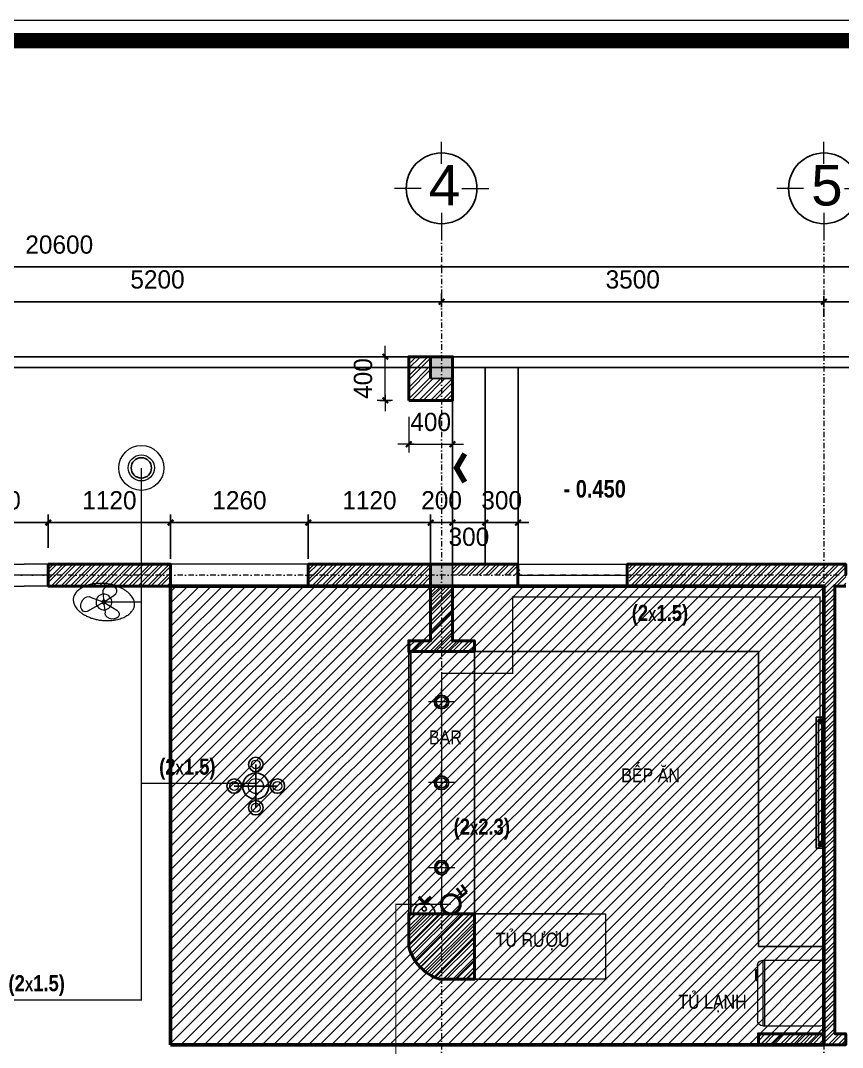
# Model space of a CAD drawing. Header units: millimetres. Extents: x 615730 to 2792744, y 139412 to 597571.
# Drawn here: x 673921 to 681444, y 271763 to 281166 of the extents above; entities that cross this region are included whole.
import ezdxf
from ezdxf.enums import TextEntityAlignment as Align

# ---------------------------------------------------------------- set-up
doc = ezdxf.new("R2010")
doc.units = ezdxf.units.MM
doc.header["$MEASUREMENT"] = 0
doc.header["$PDMODE"] = 34
for name, pattern in [('DASHDOT', [1, 0.5, -0.25, 0, -0.25]), ('HIDDEN2', [0.1875, 0.125, -0.0625]), ('HIDDENX2', [0.75, 0.5, -0.25])]:
    doc.linetypes.add(name, pattern=pattern)
doc.layers.get('0').update_dxf_attribs({"lineweight": 5})
for name, color, linetype, lineweight in [('0.1(9)', 9, 'Continuous', 13), ('1L', 1, 'Continuous', 9), ('Block', 46, 'Continuous', 9), ('cucmanh', 251, 'Continuous', 15), ('DIM', 7, 'Continuous', 50), ('HATCH', 42, 'Continuous', 5), ('net dut', 6, 'DASHDOT', 40), ('NET THAY', 146, 'Continuous', 40), ('NETNGOAITUONG', 1, 'Continuous', 40), ('NetNho', 250, 'Continuous', 13), ('NTHAY1', 61, 'Continuous', 25), ('thay', 7, 'Continuous', 15), ('TIM TRUC', 149, 'DASHDOT', 9), ('VATDUNG', 33, 'Continuous', 13), ('VLIEU', 250, 'Continuous', 9)]:
    doc.layers.add(name, color=color, linetype=linetype, lineweight=lineweight)
for name, color, linetype in [('03', 7, 'Continuous'), ('0TEXT', 7, 'Continuous'), ('8', 8, 'Continuous'), ('DEN', 7, 'Continuous'), ('H', 252, 'Continuous'), ('HACH', 250, 'Continuous'), ('NET MANH', 252, 'Continuous'), ('netthay', 3, 'Continuous'), ('NOITHAT', 144, 'Continuous'), ('TEXT', 2, 'Continuous'), ('VL', 155, 'Continuous')]:
    doc.layers.add(name, color=color, linetype=linetype)
doc.styles.add('H280', font='', dxfattribs={"height": 200})
doc.styles.add('KT OZON', font='', dxfattribs={"height": 200})
doc.styles.get("Standard").update_dxf_attribs({"font": ''})
doc.styles.add('STYLE2', font='')
doc.styles.add('VNI-AVO', font='vni-roms.shx')
doc.styles.get('H280').set_extended_font_data('VNI-Avo')
doc.styles.get('KT OZON').set_extended_font_data('VNI-Helve')
doc.styles.get('Standard').set_extended_font_data('VNI-Avo')
doc.styles.get('STYLE2').set_extended_font_data('.VnArial NarrowH')
doc.dimstyles.new('1-50b', dxfattribs={"dimtxt": 167, "dimasz": 50, "dimexe": 75, "dimexo": 150, "dimgap": 120, "dimtad": 1, "dimdec": 0, "dimzin": 12, "dimtxsty": 'VNI-AVO', "dimblk": ']', "dimcen": 0, "dimdle": 50, "dimclrd": 252, "dimclre": 252, "dimclrt": 2, "dimadec": 0, "dimazin": 0, "dimtfac": 1, "dimtdec": 0, "dimtix": 1, "dimtmove": 2, "dimatfit": 0, "dimldrblk": 'OPEN90', "dimfxl": 1, "dimlwd": -1, "dimlwe": -1, "dimarcsym": 0})
pattern_1 = [(45, (0, -23123.69), (-44.194174, 44.194174), []), (45, (0, -23092.44), (-44.194174, 44.194174), [])]

# ---------------------------------------------------------------- blocks, each defined once
blk = doc.blocks.new('TRUC 1')
at = {"ltscale": 50}
blk.add_circle((0, -9525), 8572, dxfattribs=at)
at = {"layer": '0.1(9)', "ltscale": 50}
for p, q in [((0, -3572), (0, 1782)), ((-4942, -9525), (-11427, -9525)), ((4942, -9525), (11427, -9525)), ((0, -15478), (0, -20832))]:
    blk.add_line(p, q, dxfattribs=at)
at = {"layer": 'TEXT', "ltscale": 50, "style": 'H280'}
blk.add_attdef('1', text='', height=10478, dxfattribs=at).set_placement((-214, -4892), align=Align.CENTER)
blk = doc.blocks.new(']')
for p, q in [((1, 0), (-1, 0)), ((0, 1), (0, -1))]:
    blk.add_line(p, q)
at = {"color": 9, "const_width": 0.4}
blk.add_lwpolyline([(-0.51, -0.51), (0.51, 0.51)], dxfattribs=at)
blk = doc.blocks.new('*D1361')
at = {"layer": 'DEFPOINTS', "color": 0, "ltscale": 10, "transparency": 16777216}
for p in [(672574.6, 278591.1), (677775.1, 278591.1), (677775.1, 278441.7)]:
    blk.add_point(p, dxfattribs=at)
at = {"layer": 'VL', "color": 252, "ltscale": 10, "transparency": 16777216}
for p, q in [((672574.6, 278741.1), (672574.6, 278666.1)), ((677775.1, 278591.7), (677775.1, 278666.1)), ((672624.6, 278591.1), (677725.1, 278591.1))]:
    blk.add_line(p, q, dxfattribs=at)
at = {"layer": 'VL', "color": 252, "ltscale": 10, "transparency": 16777216, "xscale": 50, "yscale": 50, "zscale": 50, "rotation": 180}
blk.add_blockref(']', (672574.6, 278591.1), dxfattribs=at)
at = {"layer": 'VL', "color": 252, "ltscale": 10, "transparency": 16777216, "xscale": 50, "yscale": 50, "zscale": 50}
blk.add_blockref(']', (677775.1, 278591.1), dxfattribs=at)
at = {"layer": 'VL', "color": 2, "ltscale": 10, "transparency": 16777216, "insert": (675174.8, 278794.6), "char_height": 167, "attachment_point": 5, "style": 'VNI-AVO'}
blk.add_mtext('5200', dxfattribs=at)
blk = doc.blocks.new('_Open90')
at = {"color": 0, "linetype": 'ByBlock', "lineweight": -2}
for p, q in [((0, 0), (-1, 0)), ((-0.5, 0.5), (0, 0)), ((0, 0), (-0.5, -0.5))]:
    blk.add_line(p, q, dxfattribs=at)
blk = doc.blocks.new('*D1362')
at = {"layer": 'DEFPOINTS', "color": 0, "ltscale": 10, "transparency": 16777216}
for p in [(681274.9, 278603.8), (681274.9, 278591.1), (677775.1, 278441.7)]:
    blk.add_point(p, dxfattribs=at)
at = {"layer": 'VL', "color": 252, "ltscale": 10, "transparency": 16777216}
for p, q in [((677775.1, 278591.7), (677775.1, 278666.1)), ((677825.1, 278591.1), (681224.9, 278591.1)), ((681274.9, 278453.8), (681274.9, 278516.1))]:
    blk.add_line(p, q, dxfattribs=at)
at = {"layer": 'VL', "color": 252, "ltscale": 10, "transparency": 16777216, "xscale": 50, "yscale": 50, "zscale": 50, "rotation": 180}
blk.add_blockref(']', (677775.1, 278591.1), dxfattribs=at)
at = {"layer": 'VL', "color": 252, "ltscale": 10, "transparency": 16777216, "xscale": 50, "yscale": 50, "zscale": 50}
blk.add_blockref(']', (681274.9, 278591.1), dxfattribs=at)
at = {"layer": 'VL', "color": 2, "ltscale": 10, "transparency": 16777216, "insert": (679525, 278794.6), "char_height": 167, "attachment_point": 5, "style": 'VNI-AVO'}
blk.add_mtext('3500', dxfattribs=at)
blk = doc.blocks.new('*D1363')
at = {"layer": 'DEFPOINTS', "color": 0, "ltscale": 10, "transparency": 16777216}
for p in [(681274.9, 278603.8), (684574.9, 278591.1), (684574.9, 278441.8)]:
    blk.add_point(p, dxfattribs=at)
at = {"layer": 'VL', "color": 252, "ltscale": 10, "transparency": 16777216}
for p, q in [((684574.9, 278591.8), (684574.9, 278666.1)), ((681324.9, 278591.1), (684524.9, 278591.1)), ((681274.9, 278453.8), (681274.9, 278516.1))]:
    blk.add_line(p, q, dxfattribs=at)
at = {"layer": 'VL', "color": 252, "ltscale": 10, "transparency": 16777216, "xscale": 50, "yscale": 50, "zscale": 50, "rotation": 180}
blk.add_blockref(']', (681274.9, 278591.1), dxfattribs=at)
at = {"layer": 'VL', "color": 252, "ltscale": 10, "transparency": 16777216, "xscale": 50, "yscale": 50, "zscale": 50}
blk.add_blockref(']', (684574.9, 278591.1), dxfattribs=at)
at = {"layer": 'VL', "color": 2, "ltscale": 10, "transparency": 16777216, "insert": (682924.9, 278794.6), "char_height": 167, "attachment_point": 5, "style": 'VNI-AVO'}
blk.add_mtext('3300', dxfattribs=at)
blk = doc.blocks.new('*D1365')
at = {"layer": 'DEFPOINTS', "color": 0, "ltscale": 10, "transparency": 16777216}
for p in [(684575.9, 278910.3), (663975.6, 278087.9), (684575.9, 278087.9)]:
    blk.add_point(p, dxfattribs=at)
at = {"layer": 'VL', "color": 252, "ltscale": 10, "transparency": 16777216}
for p, q in [((663975.6, 278237.9), (663975.6, 278985.3)), ((664025.6, 278910.3), (684525.9, 278910.3)), ((684575.9, 278237.9), (684575.9, 278985.3))]:
    blk.add_line(p, q, dxfattribs=at)
at = {"layer": 'VL', "color": 252, "ltscale": 10, "transparency": 16777216, "xscale": 50, "yscale": 50, "zscale": 50, "rotation": 180}
blk.add_blockref(']', (663975.6, 278910.3), dxfattribs=at)
at = {"layer": 'VL', "color": 252, "ltscale": 10, "transparency": 16777216, "xscale": 50, "yscale": 50, "zscale": 50}
blk.add_blockref(']', (684575.9, 278910.3), dxfattribs=at)
at = {"layer": 'VL', "color": 2, "ltscale": 10, "transparency": 16777216, "insert": (674275.7, 279113.8), "char_height": 167, "attachment_point": 5, "style": 'VNI-AVO'}
blk.add_mtext('20600', dxfattribs=at)
blk = doc.blocks.new('*D1383')
at = {"layer": 'DEFPOINTS', "color": 0, "ltscale": 10, "transparency": 16777216}
for p in [(674174.9, 276568.9), (673175.2, 276187.7), (674174.9, 276187.7)]:
    blk.add_point(p, dxfattribs=at)
at = {"layer": 'VL', "color": 252, "ltscale": 10, "transparency": 16777216}
for p, q in [((673175.2, 276337.7), (673175.2, 276643.9)), ((673225.2, 276568.9), (674124.9, 276568.9)), ((674174.9, 276337.7), (674174.9, 276643.9))]:
    blk.add_line(p, q, dxfattribs=at)
at = {"layer": 'VL', "color": 252, "ltscale": 10, "transparency": 16777216, "xscale": 50, "yscale": 50, "zscale": 50, "rotation": 180}
blk.add_blockref(']', (673175.2, 276568.9), dxfattribs=at)
at = {"layer": 'VL', "color": 252, "ltscale": 10, "transparency": 16777216, "xscale": 50, "yscale": 50, "zscale": 50}
blk.add_blockref(']', (674174.9, 276568.9), dxfattribs=at)
at = {"layer": 'VL', "color": 2, "ltscale": 10, "transparency": 16777216, "insert": (673675, 276772.4), "char_height": 167, "attachment_point": 5, "style": 'VNI-AVO'}
blk.add_mtext('1000', dxfattribs=at)
blk = doc.blocks.new('*D1384')
at = {"layer": 'DEFPOINTS', "color": 0, "ltscale": 10, "transparency": 16777216}
for p in [(675294.9, 276568.9), (674174.9, 276187.7), (675294.9, 276087.6, -0.3)]:
    blk.add_point(p, dxfattribs=at)
at = {"layer": 'VL', "color": 252, "ltscale": 10, "transparency": 16777216}
for p, q in [((674174.9, 276337.7), (674174.9, 276643.9)), ((674224.9, 276568.9), (675244.9, 276568.9)), ((675294.9, 276237.6), (675294.9, 276643.9))]:
    blk.add_line(p, q, dxfattribs=at)
at = {"layer": 'VL', "color": 252, "ltscale": 10, "transparency": 16777216, "xscale": 50, "yscale": 50, "zscale": 50, "rotation": 180}
blk.add_blockref(']', (674174.9, 276568.9), dxfattribs=at)
at = {"layer": 'VL', "color": 252, "ltscale": 10, "transparency": 16777216, "xscale": 50, "yscale": 50, "zscale": 50}
blk.add_blockref(']', (675294.9, 276568.9), dxfattribs=at)
at = {"layer": 'VL', "color": 2, "ltscale": 10, "transparency": 16777216, "insert": (674734.9, 276772.4), "char_height": 167, "attachment_point": 5, "style": 'VNI-AVO'}
blk.add_mtext('1120', dxfattribs=at)
blk = doc.blocks.new('*D1385')
at = {"layer": 'DEFPOINTS', "color": 0, "ltscale": 10, "transparency": 16777216}
for p in [(676554.9, 276568.9), (675294.9, 276087.6, -0.3), (676554.9, 276087.7)]:
    blk.add_point(p, dxfattribs=at)
at = {"layer": 'VL', "color": 252, "ltscale": 10, "transparency": 16777216}
for p, q in [((675294.9, 276237.6), (675294.9, 276643.9)), ((675344.9, 276568.9), (676504.9, 276568.9)), ((676554.9, 276237.7), (676554.9, 276643.9))]:
    blk.add_line(p, q, dxfattribs=at)
at = {"layer": 'VL', "color": 252, "ltscale": 10, "transparency": 16777216, "xscale": 50, "yscale": 50, "zscale": 50, "rotation": 180}
blk.add_blockref(']', (675294.9, 276568.9), dxfattribs=at)
at = {"layer": 'VL', "color": 252, "ltscale": 10, "transparency": 16777216, "xscale": 50, "yscale": 50, "zscale": 50}
blk.add_blockref(']', (676554.9, 276568.9), dxfattribs=at)
at = {"layer": 'VL', "color": 2, "ltscale": 10, "transparency": 16777216, "insert": (675924.9, 276772.4), "char_height": 167, "attachment_point": 5, "style": 'VNI-AVO'}
blk.add_mtext('1260', dxfattribs=at)
blk = doc.blocks.new('*D1386')
at = {"layer": 'DEFPOINTS', "color": 0, "ltscale": 10, "transparency": 16777216}
for p in [(677674.9, 276568.9), (676554.9, 276087.7), (677674.9, 275987.7)]:
    blk.add_point(p, dxfattribs=at)
at = {"layer": 'VL', "color": 252, "ltscale": 10, "transparency": 16777216}
for p, q in [((676554.9, 276237.7), (676554.9, 276643.9)), ((676604.9, 276568.9), (677624.9, 276568.9)), ((677674.9, 276137.7), (677674.9, 276643.9))]:
    blk.add_line(p, q, dxfattribs=at)
at = {"layer": 'VL', "color": 252, "ltscale": 10, "transparency": 16777216, "xscale": 50, "yscale": 50, "zscale": 50, "rotation": 180}
blk.add_blockref(']', (676554.9, 276568.9), dxfattribs=at)
at = {"layer": 'VL', "color": 252, "ltscale": 10, "transparency": 16777216, "xscale": 50, "yscale": 50, "zscale": 50}
blk.add_blockref(']', (677674.9, 276568.9), dxfattribs=at)
at = {"layer": 'VL', "color": 2, "ltscale": 10, "transparency": 16777216, "insert": (677114.9, 276772.4), "char_height": 167, "attachment_point": 5, "style": 'VNI-AVO'}
blk.add_mtext('1120', dxfattribs=at)
blk = doc.blocks.new('*D1387')
at = {"layer": 'DEFPOINTS', "color": 0, "ltscale": 10, "transparency": 16777216}
for p in [(677874.9, 276568.9), (677674.9, 275987.7), (677874.9, 275987.7)]:
    blk.add_point(p, dxfattribs=at)
at = {"layer": 'VL', "color": 252, "ltscale": 10, "transparency": 16777216}
for p, q in [((677624.9, 276568.9), (677574.9, 276568.9)), ((677674.9, 276137.7), (677674.9, 276643.9)), ((677674.9, 276568.9), (677874.9, 276568.9)), ((677874.9, 276137.7), (677874.9, 276643.9)), ((677924.9, 276568.9), (677974.9, 276568.9))]:
    blk.add_line(p, q, dxfattribs=at)
at = {"layer": 'VL', "color": 252, "ltscale": 10, "transparency": 16777216, "xscale": 50, "yscale": 50, "zscale": 50}
blk.add_blockref(']', (677674.9, 276568.9), dxfattribs=at)
at = {"layer": 'VL', "color": 252, "ltscale": 10, "transparency": 16777216, "xscale": 50, "yscale": 50, "zscale": 50, "rotation": 180}
blk.add_blockref(']', (677874.9, 276568.9), dxfattribs=at)
at = {"layer": 'VL', "color": 2, "ltscale": 10, "transparency": 16777216, "insert": (677774.9, 276772.4), "char_height": 167, "attachment_point": 5, "style": 'VNI-AVO'}
blk.add_mtext('200', dxfattribs=at)
blk = doc.blocks.new('*D1388')
at = {"layer": 'DEFPOINTS', "color": 0, "ltscale": 10, "transparency": 16777216}
for p in [(678175.1, 276568.9), (678175.1, 276187.7), (677874.9, 275987.7)]:
    blk.add_point(p, dxfattribs=at)
at = {"layer": 'VL', "color": 252, "ltscale": 10, "transparency": 16777216}
for p, q in [((677824.9, 276568.9), (677774.9, 276568.9)), ((677874.9, 276137.7), (677874.9, 276643.9)), ((677874.9, 276568.9), (678175.1, 276568.9)), ((678175.1, 276337.7), (678175.1, 276643.9)), ((678225.1, 276568.9), (678275.1, 276568.9))]:
    blk.add_line(p, q, dxfattribs=at)
at = {"layer": 'VL', "color": 252, "ltscale": 10, "transparency": 16777216, "xscale": 50, "yscale": 50, "zscale": 50}
blk.add_blockref(']', (677874.9, 276568.9), dxfattribs=at)
at = {"layer": 'VL', "color": 252, "ltscale": 10, "transparency": 16777216, "xscale": 50, "yscale": 50, "zscale": 50, "rotation": 180}
blk.add_blockref(']', (678175.1, 276568.9), dxfattribs=at)
at = {"layer": 'VL', "color": 2, "ltscale": 10, "transparency": 16777216, "insert": (678025, 276437.8), "char_height": 167, "attachment_point": 5, "style": 'VNI-AVO'}
blk.add_mtext('300', dxfattribs=at)
blk = doc.blocks.new('*D1389')
at = {"layer": 'DEFPOINTS', "color": 0, "ltscale": 10, "transparency": 16777216}
for p in [(678475.1, 276568.9), (678175.1, 276187.7), (678475.1, 276187.7)]:
    blk.add_point(p, dxfattribs=at)
at = {"layer": 'VL', "color": 252, "ltscale": 10, "transparency": 16777216}
for p, q in [((678125.1, 276568.9), (678075.1, 276568.9)), ((678175.1, 276337.7), (678175.1, 276643.9)), ((678175.1, 276568.9), (678475.1, 276568.9)), ((678475.1, 276337.7), (678475.1, 276643.9)), ((678525.1, 276568.9), (678575.1, 276568.9))]:
    blk.add_line(p, q, dxfattribs=at)
at = {"layer": 'VL', "color": 252, "ltscale": 10, "transparency": 16777216, "xscale": 50, "yscale": 50, "zscale": 50}
blk.add_blockref(']', (678175.1, 276568.9), dxfattribs=at)
at = {"layer": 'VL', "color": 252, "ltscale": 10, "transparency": 16777216, "xscale": 50, "yscale": 50, "zscale": 50, "rotation": 180}
blk.add_blockref(']', (678475.1, 276568.9), dxfattribs=at)
at = {"layer": 'VL', "color": 2, "ltscale": 10, "transparency": 16777216, "insert": (678325.1, 276772.4), "char_height": 167, "attachment_point": 5, "style": 'VNI-AVO'}
blk.add_mtext('300', dxfattribs=at)
blk = doc.blocks.new('TULANH')
at = {"layer": 'Block', "extrusion": (0, 0, -1)}
for p, q in [((235, 0), (-235, 0)), ((-235, -15), (-235, 0)), ((235, -15), (235, 0)), ((-300, -550), (300, -550)), ((-300, -565), (300, -565)), ((-214, -619.6), (-214, -622.3)), ((-115.1, -619.6), (-214, -619.6)), ((-204, -632.3), (-125.1, -632.3)), ((-115.1, -622.3), (-115.1, -619.6))]:
    blk.add_line(p, q, dxfattribs=at)
at = {"layer": 'Block', "color": 1, "extrusion": (0, 0, -1)}
for p, q in [((-300, -30), (-300, -565)), ((285, -15), (-285, -15)), ((300, -565), (300, -30)), ((-250, -615), (250, -615))]:
    blk.add_line(p, q, dxfattribs=at)
for centre, radius, start, end in [((285, -30), 15, 0, 90), ((-285, -30), 15, 90, 180), ((250, -565), 50, 270, 0), ((-250, -565), 50, 180, 270)]:
    blk.add_arc(centre, radius, start, end, dxfattribs=at)
at = {"layer": 'Block', "extrusion": (0, 0, -1)}
for centre, start, end in [((204, -622.3), 270, 0), ((125.1, -622.3), 180, 270)]:
    blk.add_arc(centre, 10, start, end, dxfattribs=at)
blk = doc.blocks.new('*D1343')
at = {"layer": 'DEFPOINTS', "color": 0, "ltscale": 10, "transparency": 16777216}
for p in [(677475.1, 277687.9), (677875.1, 277687.9), (677875.1, 277286.1)]:
    blk.add_point(p, dxfattribs=at)
at = {"layer": 'VLIEU', "color": 252, "ltscale": 10, "transparency": 16777216}
for p, q in [((677475.1, 277537.9), (677475.1, 277211.1)), ((677875.1, 277537.9), (677875.1, 277211.1)), ((677425.1, 277286.1), (677375.1, 277286.1)), ((677475.1, 277286.1), (677875.1, 277286.1)), ((677925.1, 277286.1), (677975.1, 277286.1))]:
    blk.add_line(p, q, dxfattribs=at)
at = {"layer": 'VLIEU', "color": 252, "ltscale": 10, "transparency": 16777216, "xscale": 50, "yscale": 50, "zscale": 50}
blk.add_blockref(']', (677475.1, 277286.1), dxfattribs=at)
at = {"layer": 'VLIEU', "color": 252, "ltscale": 10, "transparency": 16777216, "xscale": 50, "yscale": 50, "zscale": 50, "rotation": 180}
blk.add_blockref(']', (677875.1, 277286.1), dxfattribs=at)
at = {"layer": 'VLIEU', "color": 2, "ltscale": 10, "transparency": 16777216, "insert": (677675.1, 277489.6), "char_height": 167, "attachment_point": 5, "style": 'VNI-AVO'}
blk.add_mtext('400', dxfattribs=at)
blk = doc.blocks.new('*D1344')
at = {"layer": 'DEFPOINTS', "color": 0, "ltscale": 10, "transparency": 16777216}
for p in [(677260, 278087.9), (677475.1, 278087.9), (677475.1, 277687.9)]:
    blk.add_point(p, dxfattribs=at)
at = {"layer": 'VLIEU', "color": 252, "ltscale": 10, "transparency": 16777216}
for p, q in [((677260, 278137.9), (677260, 278187.9)), ((677325.1, 278087.9), (677185, 278087.9)), ((677260, 277687.9), (677260, 278087.9)), ((677325.1, 277687.9), (677185, 277687.9)), ((677260, 277637.9), (677260, 277587.9))]:
    blk.add_line(p, q, dxfattribs=at)
at = {"layer": 'VLIEU', "color": 252, "ltscale": 10, "transparency": 16777216, "xscale": 50, "yscale": 50, "zscale": 50}
for p, rotation in [((677260, 278087.9), 270), ((677260, 277687.9), 90)]:
    blk.add_blockref(']', p, dxfattribs=dict(at, rotation=rotation))
at = {"layer": 'VLIEU', "color": 2, "ltscale": 10, "transparency": 16777216, "insert": (677056.5, 277887.9), "char_height": 167, "attachment_point": 5, "rotation": 90, "style": 'VNI-AVO'}
blk.add_mtext('400', dxfattribs=at)
blk = doc.blocks.new('fdfdf')
at = {"layer": '03'}
for p, q in [((-26537, -92693), (-26537, -93485)), ((-26933, -93089), (-26141, -93089))]:
    blk.add_line(p, q, dxfattribs=at)
at = {"layer": '03', "ltscale": 1.5}
for centre, radius in [((-26537, -92693), 132), ((-26537, -93089), 240), ((-26933, -93089), 132), ((-26141, -93089), 132), ((-26537, -93485), 132)]:
    blk.add_circle(centre, radius, dxfattribs=at)
at = {"layer": '1L'}
for centre, radius in [((-26537, -92693), 81.5), ((-26933, -93089), 81.5), ((-26537, -93089), 137), ((-26141, -93089), 81.5), ((-26537, -93485), 81.5)]:
    blk.add_circle(centre, radius, dxfattribs=at)
blk = doc.blocks.new('DEN')
at = {"layer": 'NetNho', "ltscale": 10}
for points in [[(-66944, -95340.7), (-66944, -95099.8)], [(-66823.5, -95220.2), (-67064.4, -95220.2)]]:
    blk.add_lwpolyline(points, dxfattribs=at)
at = {"layer": 'NetNho', "color": 2, "ltscale": 10}
blk.add_circle((-66944, -95221.7), 65.7, dxfattribs=at)
at = {"layer": 'NetNho', "ltscale": 10}
blk.add_circle((-66944, -95221.7), 60, dxfattribs=at)
at = {"layer": 'NetNho', "color": 1, "ltscale": 10}
blk.add_circle((-66944, -95221.7), 46.7, dxfattribs=at)
blk = doc.blocks.new('A$C2A457C1A')
at = {"layer": 'NOITHAT'}
for points in [[(47.7, 18.6), (47.7, 50.7), (19.4, 50.7), (19.4, 18.6)], [(1180.2, 18.6), (1180.2, 50.7), (1151.9, 50.7), (1151.9, 18.6)]]:
    blk.add_hatch(color=256, dxfattribs=at).paths.add_polyline_path(points)
for p, q in [((0, 0), (0, 69.9)), ((0, 69.9), (1199.7, 69.9)), ((1199.7, 0), (0, 0)), ((19.4, 50.7), (19.4, 18.6)), ((47.7, 50.7), (19.4, 50.7)), ((19.4, 18.6), (47.7, 18.6)), ((47.7, 18.6), (47.7, 50.7)), ((60.8, 18.6), (60.8, 50.7)), ((60.8, 50.7), (1140.2, 50.7)), ((1140.2, 18.6), (60.8, 18.6)), ((1140.2, 50.7), (1140.2, 18.6)), ((1151.9, 18.6), (1151.9, 50.7)), ((1151.9, 50.7), (1180.2, 50.7)), ((1180.2, 18.6), (1151.9, 18.6)), ((1180.2, 50.7), (1180.2, 18.6)), ((1199.7, 69.9), (1199.7, 0))]:
    blk.add_line(p, q, dxfattribs=at)
blk = doc.blocks.new('S-3G')
for p, q in [((0, 2.711), (0, 1.74)), ((0, 2.711), (0.838, 2.711)), ((0, 2.175), (0.838, 2.175))]:
    blk.add_line(p, q)
blk.add_circle((0, 0.87), 0.87)
blk = doc.blocks.new('WLH')
at = {"layer": 'DEN'}
blk.add_line((0, -258), (0, 258), dxfattribs=at)
at = {"layer": 'DEN', "color": 1}
blk.add_circle((87, 0), 39, dxfattribs=at)
at = {"layer": 'DEN'}
blk.add_arc((0, 0), 200, 270, 90, dxfattribs=at)
blk = doc.blocks.new('dfdfdf')
at = {"layer": 'NETNGOAITUONG', "ltscale": 100}
blk.add_lwpolyline([(-110278.2, 93063.9), (-110337.1, 93118.7), (-110387.7, 93063.9)], dxfattribs=at)
at = {"layer": 'NETNGOAITUONG', "ltscale": 100, "xscale": 0.5, "yscale": 0.5, "zscale": 0.5, "rotation": 270}
blk.add_blockref('WLH', (-110337.1, 93218.7), dxfattribs=at)
blk = doc.blocks.new('quat tuong')
at = {"layer": 'cucmanh'}
for p, q in [((0, 0), (-218, 157)), ((-215, -52), (0, 0)), ((-32, -149), (0, 0)), ((41, 160), (0, 0)), ((0, 0), (224, 109)), ((0, 0), (156, -127))]:
    blk.add_line(p, q, dxfattribs=at)
blk.add_circle((0, 0), 30.2, dxfattribs=at)
for centre, major_axis, ratio, start_param, end_param in [((-269, 64), (-40, 122), 0.731911, -0.966324, 3.29916), ((155, 177), (116, 4), 0.731911, -0.966324, 3.29916), ((0, 0), (0, 128), 1, 1.571186, 7.854371)]:
    blk.add_ellipse(centre, major_axis=major_axis, ratio=ratio, start_param=start_param, end_param=end_param, dxfattribs=at)
at = {"layer": 'cucmanh', "extrusion": (0, 0, -1)}
blk.add_ellipse((78, -184), major_axis=(114, -22), ratio=0.731911, start_param=-0.966324, end_param=3.29916, dxfattribs=at)
at = {"layer": 'cucmanh'}
blk.add_open_spline([(500, 0), (500, 8), (499, 16), (497, 31), (496, 39), (491, 55), (488, 63), (481, 80), (477, 88), (467, 104), (462, 113), (449, 129), (442, 137), (427, 153), (418, 161), (400, 177), (390, 185), (369, 199), (358, 207), (335, 221), (322, 227), (297, 240), (283, 246), (255, 257), (241, 262), (206, 273), (184, 278), (141, 288), (119, 291), (73, 297), (50, 299), (4, 300), (-19, 300), (-65, 298), (-88, 295), (-133, 289), (-155, 285), (-199, 275), (-219, 269), (-260, 255), (-279, 248), (-316, 231), (-333, 222), (-365, 203), (-380, 192), (-405, 173), (-415, 164), (-434, 146), (-443, 136), (-458, 117), (-465, 108), (-476, 89), (-481, 79), (-489, 61), (-492, 51), (-497, 33), (-499, 24), (-500, 6), (-500, -3), (-499, -21), (-497, -30), (-493, -49), (-490, -58), (-483, -77), (-478, -86), (-467, -105), (-460, -114), (-445, -133), (-437, -143), (-418, -161), (-408, -170), (-386, -188), (-374, -197), (-348, -213), (-334, -221), (-305, -236), (-290, -243), (-258, -256), (-241, -262), (-207, -272), (-190, -277), (-154, -285), (-135, -289), (-98, -294), (-79, -296), (-40, -299), (-21, -300), (17, -300), (37, -299), (75, -297), (94, -295), (132, -289), (150, -286), (186, -278), (204, -273), (238, -263), (255, -257), (287, -244), (302, -237), (331, -222), (345, -215), (371, -198), (384, -190), (406, -172), (416, -163), (435, -145), (444, -135), (459, -116), (466, -107), (477, -88), (482, -78), (490, -60), (493, -50), (497, -32), (499, -23), (500, -9), (500, -5), (500, 0)], degree=3, knots=[0, 0, 0, 0, 0.094135, 0.094135, 0.188269, 0.188269, 0.282404, 0.282404, 0.376539, 0.376539, 0.470673, 0.470673, 0.564808, 0.564808, 0.658943, 0.658943, 0.753077, 0.753077, 0.847212, 0.847212, 0.941347, 0.941347, 1.035481, 1.035481, 1.129616, 1.129616, 1.259756, 1.259756, 1.389897, 1.389897, 1.520037, 1.520037, 1.650177, 1.650177, 1.780318, 1.780318, 1.910458, 1.910458, 2.040599, 2.040599, 2.170739, 2.170739, 2.300879, 2.300879, 2.43102, 2.43102, 2.539491, 2.539491, 2.647961, 2.647961, 2.756432, 2.756432, 2.864903, 2.864903, 2.973373, 2.973373, 3.081844, 3.081844, 3.190315, 3.190315, 3.298786, 3.298786, 3.407256, 3.407256, 3.515727, 3.515727, 3.624198, 3.624198, 3.732669, 3.732669, 3.841139, 3.841139, 3.94961, 3.94961, 4.058081, 4.058081, 4.166552, 4.166552, 4.275022, 4.275022, 4.383493, 4.383493, 4.491964, 4.491964, 4.600434, 4.600434, 4.708905, 4.708905, 4.817376, 4.817376, 4.925847, 4.925847, 5.034317, 5.034317, 5.142788, 5.142788, 5.251259, 5.251259, 5.35973, 5.35973, 5.4682, 5.4682, 5.576671, 5.576671, 5.685142, 5.685142, 5.793612, 5.793612, 5.902083, 5.902083, 6.010554, 6.010554, 6.119025, 6.119025, 6.227495, 6.227495, 6.283185, 6.283185, 6.283185, 6.283185], dxfattribs=at)

msp = doc.modelspace()

# ---------------------------------------------------------------- hatches: boundary and pattern name
at = {"layer": 'HACH', "ltscale": 10}
h = msp.add_hatch(dxfattribs=at)
h.set_pattern_fill('ANSI31', color=256, scale=600, style=0)
h.set_pattern_definition([(45, (0, 5813.43), (-53.0330086, 53.0330086), [])])
h.paths.add_polyline_path([(675294.9, 271787.9), (681274.9, 271787.9), (681274.9, 275987.7), (675294.9, 275987.7)])
at = {"layer": 'VLIEU', "ltscale": 10}
h = msp.add_hatch(dxfattribs=at)
h.set_pattern_fill('STEEL', color=256, scale=600, style=0)
h.set_pattern_definition([(45, (88098.205, 22818.85), (-53.033009, 53.033009), []), (45, (88098.205, 22856.35), (-53.033009, 53.033009), [])])
h.paths.add_polyline_path([(677875.1, 277887.9), (677875.1, 277687.9), (677475.1, 277687.9), (677475.1, 278087.9), (677675.1, 278087.9), (677675.1, 277887.9)])
h = msp.add_hatch(dxfattribs=at)
h.set_pattern_fill('STEEL', color=256, scale=500, style=0)
h.set_pattern_definition(pattern_1)
h.paths.add_polyline_path([(677674.9, 276187.6), (676554.9, 276187.7), (676554.9, 276087.6), (677674.9, 276087.6)])
h.paths.add_polyline_path([(677674.9, 276087.6), (676554.9, 276087.6), (676554.9, 275987.7), (677674.9, 275987.7)])
h.paths.add_polyline_path([(677775.1, 275987.7), (677674.9, 275987.7), (677674.9, 275487.7), (677474.9, 275487.7), (677474.9, 275387.7), (677775.1, 275387.7)])
h.paths.add_polyline_path([(677874.9, 275987.7), (677775.1, 275987.7), (677775.1, 275387.7), (678074.9, 275387.7), (678074.9, 275487.7), (677874.9, 275487.7)])
h.paths.add_polyline_path([(677518.5, 276897.6), (678031.4, 276897.6), (678031.4, 276647.1), (677518.5, 276647.1)], flags=9)
h.paths.add_polyline_path([(677768.5, 276563.1), (678281.5, 276563.1), (678281.5, 276312.6), (677768.5, 276312.6)], flags=9)
h.paths.add_polyline_path([(678068.6, 276897.6), (678581.5, 276897.6), (678581.5, 276647.1), (678068.6, 276647.1)], flags=9)
h = msp.add_hatch(dxfattribs=at)
h.set_pattern_fill('STEEL', color=256, scale=500, style=0)
h.set_pattern_definition(pattern_1)
h.paths.add_polyline_path([(672474.6, 276187.6), (672074.6, 276187.6), (672074.6, 275987.7), (672474.6, 275987.7)])
h.paths.add_polyline_path([(672674.6, 275987.7), (672674.6, 276187.6), (672474.6, 276187.6), (672474.6, 275987.7), (672474.6, 275187.9), (672674.6, 275187.9)])
h.paths.add_polyline_path([(673175.2, 276187.6), (672674.6, 276187.6), (672674.6, 275987.7), (673175.2, 275987.7)])
h.paths.add_polyline_path([(675294.9, 276187.7), (674174.9, 276187.7), (674174.9, 275987.7), (675294.9, 275987.7), (675294.9, 276093.3)])
h.paths.add_polyline_path([(672474.6, 274987.9), (672674.6, 274987.9), (672474.6, 274987.9), (672474.6, 274987.9), (672474.6, 274987.9), (672474.6, 274987.9)])
h = msp.add_hatch(dxfattribs=at)
h.set_pattern_fill('STEEL', color=256, scale=500, style=0)
h.set_pattern_definition(pattern_1)
h.paths.add_polyline_path([(676554.9, 276187.7), (676554.9, 276087.6), (677674.9, 276087.6), (677674.9, 276187.6)])
h = msp.add_hatch(dxfattribs=at)
h.set_pattern_fill('STEEL', color=256, scale=500, style=0)
h.set_pattern_definition([(45, (1e-10, -23023.716), (-44.194174, 44.194174), []), (45, (1e-10, -22992.466), (-44.194174, 44.194174), [])])
h.paths.add_polyline_path([(678491.5, 276187.6), (677874.9, 276187.6), (677874.9, 276087.6), (678491.5, 276087.6)])
h = msp.add_hatch(dxfattribs=at)
h.set_pattern_fill('STEEL', color=256, scale=500, style=0)
h.set_pattern_definition(pattern_1)
h.paths.add_polyline_path([(681274.9, 275987.7), (681274.9, 276087.6), (679491.5, 276087.6), (679491.5, 275987.6)])
h.paths.add_polyline_path([(679491.5, 276187.6), (679491.5, 276087.6), (681274.9, 276087.6), (681274.9, 276187.7)])
h = msp.add_hatch(dxfattribs=at)
h.set_pattern_fill('STEEL', color=256, scale=500, style=0)
h.set_pattern_definition(pattern_1)
h.paths.add_polyline_path([(681374.9, 275987.6), (681474.9, 275987.6), (681474.9, 276087.6), (681474.9, 276187.7), (681274.9, 276187.7), (681274.9, 275987.7), (681274.9, 275987.7), (681274.9, 271887.9), (681274.9, 271887.9), (681274.9, 271787.9), (681474.9, 271787.9), (681474.9, 271887.9), (681374.9, 271887.9)])
h = msp.add_hatch(dxfattribs=at)
h.set_pattern_fill('STEEL', color=256, scale=500, style=0)
h.set_pattern_definition([(45, (-27371.52, -23123.69), (-44.194174, 44.194174), []), (45, (-27371.52, -23092.44), (-44.194174, 44.194174), [])])
edge = h.paths.add_edge_path()
edge.add_line((678074.9, 272987.5), (677474.9, 272987.5))
edge.add_line((677474.9, 272987.5), (677474.9, 272687.4))
edge.add_arc((677882, 272788.1), 419.4, 193.8928, 252.83207)
edge.add_line((677758.3, 272387.4), (678074.9, 272387.4))
edge.add_line((678074.9, 272387.4), (678074.9, 272987.5))
h = msp.add_hatch(dxfattribs=at)
h.set_pattern_fill('STEEL', color=256, scale=500, style=0)
h.set_pattern_definition(pattern_1)
h.paths.add_polyline_path([(681274.9, 271787.9), (681274.9, 271887.9), (680674.9, 271887.9), (680674.9, 271787.9)])

# ---------------------------------------------------------------- linework, layer by layer
at = {"layer": '8'}
msp.add_circle((675027, 277069.6), 93.1, dxfattribs=at)
at = {"layer": 'DIM', "ltscale": 10}
msp.add_lwpolyline([(675294.9, 271787.9), (681274.9, 271787.9), (681274.9, 275987.7), (675294.9, 275987.7)], close=True, dxfattribs=at)
at = {"layer": 'H', "const_width": 138.2}
msp.add_lwpolyline([(660360.3, 261996.9), (687363.2, 261996.9), (687363.2, 280981.9), (660360.3, 280981.9)], close=True, dxfattribs=at)
at = {"layer": 'HATCH'}
for p, q in [((673175.2, 276187.7), (673953.9, 276187.7)), ((674174.9, 276187.7), (673953.9, 276187.7)), ((673953.9, 276087.7), (673175.2, 276087.7)), ((674174.9, 276087.7), (673953.9, 276087.7)), ((673175.2, 275987.7), (673953.9, 275987.7)), ((674174.9, 275987.7), (673953.9, 275987.7))]:
    msp.add_line(p, q, dxfattribs=at)
at = {"layer": 'net dut', "linetype": 'HIDDEN2', "ltscale": 400, "const_width": 12.1}
for points in [[(675027, 277069.6), (675027, 275386), (675027, 272198.2), (672761.9, 272198.2)], [(674684.1, 275841.6), (675027, 275841.6)], [(677774.9, 275187.6), (678424.9, 275187.6), (678424.9, 275886.7), (681239.9, 275886.7), (681239.9, 274787.4)], [(677774.9, 275187.6), (677774.9, 273189.1), (677774.9, 273074.8), (677356.4, 273074.8)], [(676074.8, 274180.9), (675027, 274180.9)], [(677859.6, 273074.8), (677356.4, 273074.8), (677356.4, 270991.5)]]:
    msp.add_lwpolyline(points, dxfattribs=at)
at = {"layer": 'NET MANH'}
for points in [[(677675.1, 277887.9), (677875.1, 277887.9), (677875.1, 278087.9), (677675.1, 278087.9)], [(677674.9, 276187.7), (677874.9, 276187.7), (677874.9, 275987.7), (677674.9, 275987.7)]]:
    msp.add_lwpolyline(points, close=True, dxfattribs=at)
for points in [[(677675.1, 278087.9), (677875.1, 278087.9), (677675.1, 277887.9), (677875.1, 277887.9)], [(677674.9, 275987.7), (677874.9, 275987.7), (677674.9, 276187.7), (677874.9, 276187.7)]]:
    msp.add_solid(points, dxfattribs=at)
at = {"layer": 'NETNGOAITUONG'}
for p, q in [((677675.1, 277887.9), (677675.1, 278087.9)), ((677674.9, 276187.7), (677674.9, 275987.7))]:
    msp.add_line(p, q, dxfattribs=at)
at = {"layer": 'NETNGOAITUONG', "elevation": 140}
msp.add_lwpolyline([(677475.1, 277687.9), (677875.1, 277687.9), (677875.1, 278087.9), (677475.1, 278087.9)], close=True, dxfattribs=at)
at = {"layer": 'NETNGOAITUONG'}
msp.add_lwpolyline([(674174.9, 276187.7), (675294.9, 276187.7), (675294.9, 275987.7), (674174.9, 275987.7)], close=True, dxfattribs=at)
for points in [[(678474.5, 276187.6), (678474.5, 275987.6), (677874.9, 275987.7), (677874.9, 275487.7), (678074.9, 275487.7), (678074.9, 275387.7), (677474.9, 275387.7), (677474.9, 275487.7), (677674.9, 275487.7), (677674.9, 275987.7), (676554.9, 275987.7), (676554.9, 276187.7), (678474.5, 276187.6)], [(681474.9, 275987.6), (681374.9, 275987.6), (681374.9, 271887.9), (681474.9, 271887.9), (681474.9, 271787.9), (680674.9, 271787.9), (680674.9, 271887.9), (681274.9, 271887.9), (681274.9, 275987.7), (679474.5, 275987.6), (679474.5, 276187.6), (681474.9, 276187.7), (681474.9, 276087.6), (681474.9, 276087.6)]]:
    msp.add_lwpolyline(points, dxfattribs=at)
msp.add_lwpolyline([(678074.9, 272987.5), (677474.9, 272987.5), (677474.9, 272687.4, 0.262995), (677758.3, 272387.4), (678074.9, 272387.4), (678074.9, 272987.5)], format="xyb", dxfattribs=at)
at = {"layer": 'thay', "linetype": 'Continuous'}
msp.add_lwpolyline([(660176, 261812.6), (687547.5, 261812.6), (687547.5, 281166.2), (660176, 281166.2)], close=True, dxfattribs=at)
at = {"layer": 'thay'}
for radius in [206, 119.5]:
    msp.add_circle((675027, 277069.6), radius, dxfattribs=at)
at = {"layer": 'TIM TRUC', "ltscale": 100}
for p, q in [((677775.1, 279202.4), (677775.1, 264691.1)), ((681274.9, 279202.4), (681274.9, 264691.1)), ((681413.5, 276087.6), (662000.5, 276087.6))]:
    msp.add_line(p, q, dxfattribs=at)
at = {"layer": 'VL', "ltscale": 10}
for p, q in [((687547.5, 278087.9), (660360.3, 278087.9)), ((687547.5, 277987.9), (660360.3, 277987.9)), ((677875.1, 276187.7), (677875.1, 277987.9)), ((678175.1, 276187.7), (678175.1, 277987.9)), ((678475.1, 276187.7), (678475.1, 277987.9)), ((677474.9, 275387.7), (677474.9, 272987.5)), ((677494.9, 275387.7), (677494.9, 272987.5)), ((680674.9, 275387.7), (678074.9, 275387.7)), ((678074.9, 272987.5), (678074.9, 275387.7)), ((680674.9, 272687.4), (680674.9, 275387.7)), ((678074.9, 272987.5), (679074.7, 272987.5)), ((680674.9, 272687.4), (681274.9, 272687.4)), ((679074.7, 272387.4), (677758.3, 272387.4))]:
    msp.add_line(p, q, dxfattribs=at)
at = {"layer": 'VL', "color": 9, "ltscale": 10}
msp.add_lwpolyline([(677987, 276939.7, 50, 50, 0), (677912, 277069.6, 50, 50, 0), (677987, 277199.5, 50, 50, 0), (677912, 277069.6, 0, 0, 0), (678465.2, 277069.6, 0, 0, 0)], format="xyseb", dxfattribs=at)
at = {"layer": 'VLIEU', "ltscale": 10}
for p, q in [((678475.1, 276187.7), (679474.5, 276187.7)), ((678475.1, 276087.6), (679458.1, 276087.7)), ((679458.1, 275987.6), (678475.1, 275987.6))]:
    msp.add_line(p, q, dxfattribs=at)
msp.add_lwpolyline([(675294.9, 275987.7), (676554.9, 275987.7), (676554.9, 276187.7), (675294.9, 276187.7)], close=True, dxfattribs=at)
for points in [[(680674.9, 271787.9), (675294.9, 271787.9), (675294.9, 275987.7)], [(678074.9, 272987.5), (679274.7, 272987.5), (679274.7, 272387.4), (678074.9, 272387.4), (678074.9, 272987.5)]]:
    msp.add_lwpolyline(points, dxfattribs=at)

# ---------------------------------------------------------------- block references
at = {"layer": 'net dut', "xscale": 0.5, "yscale": 0.5, "zscale": 0.5}
msp.add_blockref('fdfdf', (689343.1, 320700.6), dxfattribs=at)
at = {"layer": 'net dut', "xscale": -1, "rotation": 179.9997054881127}
msp.add_blockref('dfdfdf', (787954.1, 366205.7), dxfattribs=at)
at = {"layer": 'NET THAY', "xscale": -0.5631999999515896, "yscale": 0.5631999999750406, "zscale": 0.5632000000000001, "rotation": 173.9699502129924}
msp.add_blockref('quat tuong', (674684.1, 275841.6), dxfattribs=at)
at = {"layer": 'NETNGOAITUONG', "linetype": 'HIDDENX2', "ltscale": 100, "xscale": -100.000000000058, "yscale": 100, "zscale": 100, "rotation": 306.9562103509171}
msp.add_blockref('S-3G', (677790.1, 273022.5), dxfattribs=at)
at = {"layer": 'NetNho'}
for p in [(744719, 370148), (744718.9, 369407.8)]:
    msp.add_blockref('DEN', p, dxfattribs=at)
at = {"layer": 'NetNho', "xscale": -1, "rotation": 180}
msp.add_blockref('DEN', (744718.9, 178188.2), dxfattribs=at)
at = {"layer": 'netthay', "lineweight": -2, "ltscale": 10}
ref = msp.add_blockref('TRUC 1', (677775.1, 279269.8), dxfattribs=dict(at, xscale=0.03778148023411632, yscale=0.03778148023411632, zscale=0.03778148023411632, rotation=180))
ref.add_attrib('1', '4', dxfattribs={"layer": 'TEXT', "color": 3, "ltscale": 50, "height": 370.2, "style": 'KT OZON'}).set_placement((677801.7, 279472.7), align=Align.CENTER)
ref = msp.add_blockref('TRUC 1', (681274.9, 279269.8), dxfattribs=dict(at, xscale=0.03778148023411632, yscale=0.03778148023411632, zscale=0.03778148023411632, rotation=180))
ref.add_attrib('1', '5', dxfattribs={"layer": 'TEXT', "color": 3, "ltscale": 50, "height": 370.2, "style": 'KT OZON'}).set_placement((681301.6, 279472.7), align=Align.CENTER)
at = {"layer": 'thay', "xscale": -1, "rotation": 270}
msp.add_blockref('A$C2A457C1A', (681205, 273587.8), dxfattribs=at)
at = {"layer": 'VATDUNG', "rotation": 270}
msp.add_blockref('TULANH', (681280.4, 272260.2), dxfattribs=at)

# ---------------------------------------------------------------- texts
at = {"layer": '0TEXT', "char_height": 147, "width": 14211.4, "attachment_point": 3}
for s, insert in [('{\\fVNI-Helve-Condense|b1|i0|c0|p2;(2\\H0.6803x;X\\H1.47x;1.5)}', (680031.7, 275815.3)), ('{\\fVNI-Helve-Condense|b1|i0|c0|p2;(2\\H0.6803x;X\\H1.47x;1.5)}', (675706.3, 274407.7)), ('{\\fVNI-Helve-Condense|b1|i0|c0|p2;(2\\H0.6803x;X\\H1.47x;2.3)}', (678401.1, 273858.1)), ('{\\fVNI-Helve-Condense|b1|i0|c0|p2;(2\\H0.6803x;X\\H1.47x;1.5)}', (674327.2, 272424.9))]:
    msp.add_mtext(s, dxfattribs=dict(at, insert=insert))
at = {"layer": 'NTHAY1', "insert": (679461.7, 276958.2), "char_height": 160, "width": 11369.12, "attachment_point": 3}
msp.add_mtext('{\\fVNI-Helve-Condense|b1|i0|c0|p2;- 0.450}', dxfattribs=at)
at = {"layer": 'TEXT', "color": 140, "style": 'STYLE2'}
for s, p in [('BAR', (677659.4, 274538)), ('Tñ R¦îU', (678270.2, 272685.3)), ('Tñ R¦îU', (678270.2, 272685.3))]:
    msp.add_text(s, height=128, dxfattribs=at).set_placement(p)
for s, p in [('bÕp ¨n', (679687.6, 274254.2)), ('Tñ L¹NH', (680254.7, 272181.6))]:
    msp.add_text(s, height=128, dxfattribs=at).set_placement(p, align=Align.MIDDLE_CENTER)

# ---------------------------------------------------------------- dimensions: what is measured, and where the dimension line sits
at = {"layer": 'VL', "ltscale": 10}
for base, p1, p2, override, picture, middle in [((684575.9, 278910.3), (663975.6, 278087.9), (684575.9, 278087.9), {"dimfxl": 150, "dimarcsym": 1}, '*D1365', (674275.7, 279113.8)), ((677775.073, 278591.1118), (672574.584, 278591.1118), (677775.073, 278441.7009), {"dimfxl": 150, "dimarcsym": 1}, '*D1361', (675174.8285, 278794.6118)), ((681274.9, 278591.1), (677775.1, 278441.7), (681274.9, 278603.8), {"dimfxl": 150, "dimarcsym": 1}, '*D1362', (679525, 278794.6)), ((684574.9, 278591.1), (681274.9, 278603.8), (684574.9, 278441.8), {"dimfxl": 150, "dimarcsym": 1}, '*D1363', (682924.9, 278794.6)), ((674174.9, 276568.9), (673175.2, 276187.7), (674174.9, 276187.7), {"dimfxl": 40}, '*D1383', (673675, 276772.4)), ((675294.9, 276568.9), (674174.9, 276187.7), (675294.9, 276087.6, -0.3), {"dimfxl": 40}, '*D1384', (674734.9, 276772.4)), ((676554.9, 276568.9), (675294.9, 276087.6, -0.3), (676554.9, 276087.7), {"dimfxl": 40}, '*D1385', (675924.9, 276772.4)), ((677674.9, 276568.9), (676554.9, 276087.7), (677674.9, 275987.7), {"dimfxl": 40}, '*D1386', (677114.9, 276772.4)), ((677874.9, 276568.9), (677674.9, 275987.7), (677874.9, 275987.7), {"dimfxl": 40}, '*D1387', (677774.9, 276772.4)), ((678475.1, 276568.9), (678175.1, 276187.7), (678475.1, 276187.7), {"dimfxl": 40}, '*D1389', (678325.1, 276772.4))]:
    dim = msp.add_linear_dim(base=base, p1=p1, p2=p2, dimstyle='1-50b', override=override, dxfattribs=at)
    dim.commit()
    dim.dimension.update_dxf_attribs({"geometry": picture, "text_midpoint": middle})
dim = msp.add_linear_dim(base=(678175.1, 276568.9), p1=(677874.9, 275987.7), p2=(678175.1, 276187.7), dimstyle='1-50b', override={"dimfxl": 40}, dxfattribs=at)
dim.commit()
dim.dimension.update_dxf_attribs({"geometry": '*D1388', "text_midpoint": (678025, 276437.8), "dimtype": 160})
at = {"layer": 'VLIEU', "ltscale": 10}
dim = msp.add_linear_dim(base=(677260, 278087.9), p1=(677475.1, 277687.9), p2=(677475.1, 278087.9), angle=90, dimstyle='1-50b', override={"dimfxl": 2}, dxfattribs=at)
dim.commit()
dim.dimension.update_dxf_attribs({"geometry": '*D1344', "text_midpoint": (677056.5, 277887.9)})
dim = msp.add_linear_dim(base=(677875.1, 277286.1), p1=(677475.1, 277687.9), p2=(677875.1, 277687.9), dimstyle='1-50b', override={"dimfxl": 2}, dxfattribs=at)
dim.commit()
dim.dimension.update_dxf_attribs({"geometry": '*D1343', "text_midpoint": (677675.1, 277489.6)})

doc.saveas('drawing.dxf')
